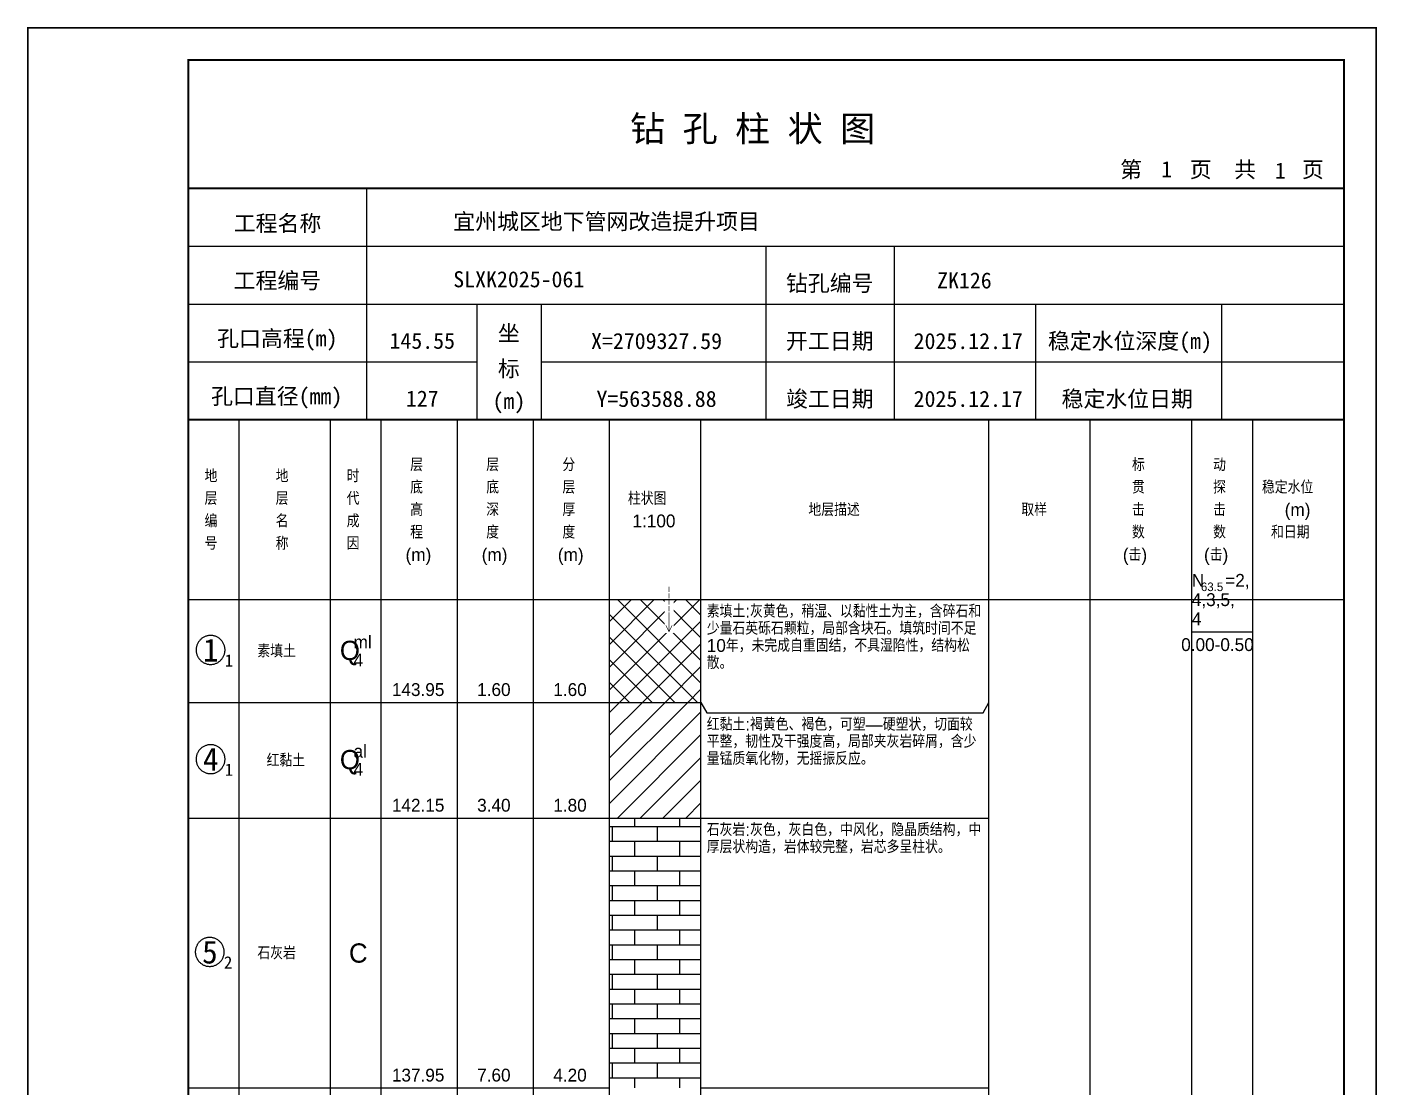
# Model space of a CAD drawing. Header units: millimetres. Extents: x 12489 to 89920, y 4630 to 4927.
# Drawn here: x 62429.3 to 62639.6, y 4761.7 to 4926.8 of the extents above; entities that cross this region are included whole.
import ezdxf
from ezdxf.enums import TextEntityAlignment as Align

# ---------------------------------------------------------------- set-up
doc = ezdxf.new("R2010")
doc.units = ezdxf.units.MM
doc.layers.add('ZZT_TC', color=7, linetype='Continuous')
doc.styles.add('成果图图块', font='', dxfattribs={"height": 2.5})
doc.styles.add('成果图模板', font='')
doc.styles.add('成果图模板标题', font='simhei.ttf')
doc.styles.add('成果图表体', font='Comfont.shx', dxfattribs={"height": 2, "bigfont": 'Hztxt12a.shx'})
doc.styles.get('成果图图块').set_extended_font_data('FangSong_GB2312')
doc.styles.get('成果图模板').set_extended_font_data('FangSong_GB2312')

# ---------------------------------------------------------------- blocks, each defined once
blk = doc.blocks.new('DCBH-1-1-1462', base_point=(0.3, -0.11))
at = {"layer": 'ZZT_TC', "color": 7}
blk.add_polyline3d([(-0.19, 2.31, 0), (-0.3, 2.31, 0), (-0.41, 2.3, 0), (-0.52, 2.29, 0), (-0.63, 2.27, 0), (-0.73, 2.24, 0), (-0.84, 2.21, 0), (-0.95, 2.18, 0), (-1.05, 2.14, 0), (-1.15, 2.09, 0), (-1.25, 2.04, 0), (-1.35, 1.99, 0), (-1.44, 1.93, 0), (-1.53, 1.87, 0), (-1.62, 1.8, 0), (-1.7, 1.73, 0), (-1.78, 1.65, 0), (-1.86, 1.57, 0), (-1.93, 1.49, 0), (-2, 1.4, 0), (-2.06, 1.31, 0), (-2.12, 1.22, 0), (-2.17, 1.12, 0), (-2.22, 1.02, 0), (-2.27, 0.92, 0), (-2.31, 0.82, 0), (-2.34, 0.71, 0), (-2.37, 0.61, 0), (-2.4, 0.5, 0), (-2.41, 0.39, 0), (-2.43, 0.28, 0), (-2.44, 0.17, 0), (-2.44, 0.06, 0), (-2.44, -0.05, 0), (-2.43, -0.16, 0), (-2.41, -0.27, 0), (-2.4, -0.38, 0), (-2.37, -0.49, 0), (-2.34, -0.6, 0), (-2.31, -0.7, 0), (-2.27, -0.8, 0), (-2.22, -0.9, 0), (-2.17, -1, 0), (-2.12, -1.1, 0), (-2.06, -1.19, 0), (-2, -1.28, 0), (-1.93, -1.37, 0), (-1.86, -1.45, 0), (-1.78, -1.53, 0), (-1.7, -1.61, 0), (-1.62, -1.68, 0), (-1.53, -1.75, 0), (-1.44, -1.81, 0), (-1.35, -1.87, 0), (-1.25, -1.93, 0), (-1.15, -1.98, 0), (-1.05, -2.02, 0), (-0.95, -2.06, 0), (-0.84, -2.1, 0), (-0.73, -2.13, 0), (-0.63, -2.15, 0), (-0.52, -2.17, 0), (-0.41, -2.18, 0), (-0.3, -2.19, 0), (-0.19, -2.19, 0), (-0.08, -2.19, 0), (0.03, -2.18, 0), (0.14, -2.17, 0), (0.25, -2.15, 0), (0.36, -2.13, 0), (0.47, -2.1, 0), (0.57, -2.06, 0), (0.67, -2.02, 0), (0.77, -1.98, 0), (0.87, -1.93, 0), (0.97, -1.87, 0), (1.06, -1.81, 0), (1.15, -1.75, 0), (1.24, -1.68, 0), (1.32, -1.61, 0), (1.4, -1.53, 0), (1.48, -1.45, 0), (1.55, -1.37, 0), (1.62, -1.28, 0), (1.68, -1.19, 0), (1.74, -1.1, 0), (1.8, -1, 0), (1.85, -0.9, 0), (1.89, -0.8, 0), (1.93, -0.7, 0), (1.97, -0.6, 0), (2, -0.49, 0), (2.02, -0.38, 0), (2.04, -0.27, 0), (2.05, -0.16, 0), (2.06, -0.05, 0), (2.06, 0.06, 0), (2.06, 0.17, 0), (2.05, 0.28, 0), (2.04, 0.39, 0), (2.02, 0.5, 0), (2, 0.61, 0), (1.97, 0.71, 0), (1.93, 0.82, 0), (1.89, 0.92, 0), (1.85, 1.02, 0), (1.8, 1.12, 0), (1.74, 1.22, 0), (1.68, 1.31, 0), (1.62, 1.4, 0), (1.55, 1.49, 0), (1.48, 1.57, 0), (1.4, 1.65, 0), (1.32, 1.73, 0), (1.24, 1.8, 0), (1.15, 1.87, 0), (1.06, 1.93, 0), (0.97, 1.99, 0), (0.87, 2.04, 0), (0.77, 2.09, 0), (0.67, 2.14, 0), (0.57, 2.18, 0), (0.47, 2.21, 0), (0.36, 2.24, 0), (0.25, 2.27, 0), (0.14, 2.29, 0), (0.03, 2.3, 0), (-0.08, 2.31, 0), (-0.19, 2.31, 0)], dxfattribs=at)
at = {"style": '成果图图块'}
blk.add_text('1', height=3.57, dxfattribs=at).set_placement((-0.16, -1.74), align=Align.CENTER)
blk.add_text('1', height=1.91, dxfattribs=at).set_placement((2.03, -2.53))
blk = doc.blocks.new('DCBH-1-1-1463', base_point=(0.3, -0.11))
at = {"layer": 'ZZT_TC', "color": 7}
blk.add_polyline3d([(-0.19, 2.31, 0), (-0.3, 2.31, 0), (-0.41, 2.3, 0), (-0.52, 2.29, 0), (-0.63, 2.27, 0), (-0.73, 2.24, 0), (-0.84, 2.21, 0), (-0.95, 2.18, 0), (-1.05, 2.14, 0), (-1.15, 2.09, 0), (-1.25, 2.04, 0), (-1.35, 1.99, 0), (-1.44, 1.93, 0), (-1.53, 1.87, 0), (-1.62, 1.8, 0), (-1.7, 1.73, 0), (-1.78, 1.65, 0), (-1.86, 1.57, 0), (-1.93, 1.49, 0), (-2, 1.4, 0), (-2.06, 1.31, 0), (-2.12, 1.22, 0), (-2.17, 1.12, 0), (-2.22, 1.02, 0), (-2.27, 0.92, 0), (-2.31, 0.82, 0), (-2.34, 0.71, 0), (-2.37, 0.61, 0), (-2.4, 0.5, 0), (-2.41, 0.39, 0), (-2.43, 0.28, 0), (-2.44, 0.17, 0), (-2.44, 0.06, 0), (-2.44, -0.05, 0), (-2.43, -0.16, 0), (-2.41, -0.27, 0), (-2.4, -0.38, 0), (-2.37, -0.49, 0), (-2.34, -0.6, 0), (-2.31, -0.7, 0), (-2.27, -0.8, 0), (-2.22, -0.9, 0), (-2.17, -1, 0), (-2.12, -1.1, 0), (-2.06, -1.19, 0), (-2, -1.28, 0), (-1.93, -1.37, 0), (-1.86, -1.45, 0), (-1.78, -1.53, 0), (-1.7, -1.61, 0), (-1.62, -1.68, 0), (-1.53, -1.75, 0), (-1.44, -1.81, 0), (-1.35, -1.87, 0), (-1.25, -1.93, 0), (-1.15, -1.98, 0), (-1.05, -2.02, 0), (-0.95, -2.06, 0), (-0.84, -2.1, 0), (-0.73, -2.13, 0), (-0.63, -2.15, 0), (-0.52, -2.17, 0), (-0.41, -2.18, 0), (-0.3, -2.19, 0), (-0.19, -2.19, 0), (-0.08, -2.19, 0), (0.03, -2.18, 0), (0.14, -2.17, 0), (0.25, -2.15, 0), (0.36, -2.13, 0), (0.47, -2.1, 0), (0.57, -2.06, 0), (0.67, -2.02, 0), (0.77, -1.98, 0), (0.87, -1.93, 0), (0.97, -1.87, 0), (1.06, -1.81, 0), (1.15, -1.75, 0), (1.24, -1.68, 0), (1.32, -1.61, 0), (1.4, -1.53, 0), (1.48, -1.45, 0), (1.55, -1.37, 0), (1.62, -1.28, 0), (1.68, -1.19, 0), (1.74, -1.1, 0), (1.8, -1, 0), (1.85, -0.9, 0), (1.89, -0.8, 0), (1.93, -0.7, 0), (1.97, -0.6, 0), (2, -0.49, 0), (2.02, -0.38, 0), (2.04, -0.27, 0), (2.05, -0.16, 0), (2.06, -0.05, 0), (2.06, 0.06, 0), (2.06, 0.17, 0), (2.05, 0.28, 0), (2.04, 0.39, 0), (2.02, 0.5, 0), (2, 0.61, 0), (1.97, 0.71, 0), (1.93, 0.82, 0), (1.89, 0.92, 0), (1.85, 1.02, 0), (1.8, 1.12, 0), (1.74, 1.22, 0), (1.68, 1.31, 0), (1.62, 1.4, 0), (1.55, 1.49, 0), (1.48, 1.57, 0), (1.4, 1.65, 0), (1.32, 1.73, 0), (1.24, 1.8, 0), (1.15, 1.87, 0), (1.06, 1.93, 0), (0.97, 1.99, 0), (0.87, 2.04, 0), (0.77, 2.09, 0), (0.67, 2.14, 0), (0.57, 2.18, 0), (0.47, 2.21, 0), (0.36, 2.24, 0), (0.25, 2.27, 0), (0.14, 2.29, 0), (0.03, 2.3, 0), (-0.08, 2.31, 0), (-0.19, 2.31, 0)], dxfattribs=at)
at = {"style": '成果图图块'}
blk.add_text('4', height=3.57, dxfattribs=at).set_placement((-0.16, -1.74), align=Align.CENTER)
blk.add_text('1', height=1.91, dxfattribs=at).set_placement((2.03, -2.53))
blk = doc.blocks.new('DCBH-1-1-1464', base_point=(0.43, -0.11))
at = {"layer": 'ZZT_TC', "color": 7}
blk.add_polyline3d([(-0.19, 2.31, 0), (-0.3, 2.31, 0), (-0.41, 2.3, 0), (-0.52, 2.29, 0), (-0.63, 2.27, 0), (-0.73, 2.24, 0), (-0.84, 2.21, 0), (-0.95, 2.18, 0), (-1.05, 2.14, 0), (-1.15, 2.09, 0), (-1.25, 2.04, 0), (-1.35, 1.99, 0), (-1.44, 1.93, 0), (-1.53, 1.87, 0), (-1.62, 1.8, 0), (-1.7, 1.73, 0), (-1.78, 1.65, 0), (-1.86, 1.57, 0), (-1.93, 1.49, 0), (-2, 1.4, 0), (-2.06, 1.31, 0), (-2.12, 1.22, 0), (-2.17, 1.12, 0), (-2.22, 1.02, 0), (-2.27, 0.92, 0), (-2.31, 0.82, 0), (-2.34, 0.71, 0), (-2.37, 0.61, 0), (-2.4, 0.5, 0), (-2.41, 0.39, 0), (-2.43, 0.28, 0), (-2.44, 0.17, 0), (-2.44, 0.06, 0), (-2.44, -0.05, 0), (-2.43, -0.16, 0), (-2.41, -0.27, 0), (-2.4, -0.38, 0), (-2.37, -0.49, 0), (-2.34, -0.6, 0), (-2.31, -0.7, 0), (-2.27, -0.8, 0), (-2.22, -0.9, 0), (-2.17, -1, 0), (-2.12, -1.1, 0), (-2.06, -1.19, 0), (-2, -1.28, 0), (-1.93, -1.37, 0), (-1.86, -1.45, 0), (-1.78, -1.53, 0), (-1.7, -1.61, 0), (-1.62, -1.68, 0), (-1.53, -1.75, 0), (-1.44, -1.81, 0), (-1.35, -1.87, 0), (-1.25, -1.93, 0), (-1.15, -1.98, 0), (-1.05, -2.02, 0), (-0.95, -2.06, 0), (-0.84, -2.1, 0), (-0.73, -2.13, 0), (-0.63, -2.15, 0), (-0.52, -2.17, 0), (-0.41, -2.18, 0), (-0.3, -2.19, 0), (-0.19, -2.19, 0), (-0.08, -2.19, 0), (0.03, -2.18, 0), (0.14, -2.17, 0), (0.25, -2.15, 0), (0.36, -2.13, 0), (0.47, -2.1, 0), (0.57, -2.06, 0), (0.67, -2.02, 0), (0.77, -1.98, 0), (0.87, -1.93, 0), (0.97, -1.87, 0), (1.06, -1.81, 0), (1.15, -1.75, 0), (1.24, -1.68, 0), (1.32, -1.61, 0), (1.4, -1.53, 0), (1.48, -1.45, 0), (1.55, -1.37, 0), (1.62, -1.28, 0), (1.68, -1.19, 0), (1.74, -1.1, 0), (1.8, -1, 0), (1.85, -0.9, 0), (1.89, -0.8, 0), (1.93, -0.7, 0), (1.97, -0.6, 0), (2, -0.49, 0), (2.02, -0.38, 0), (2.04, -0.27, 0), (2.05, -0.16, 0), (2.06, -0.05, 0), (2.06, 0.06, 0), (2.06, 0.17, 0), (2.05, 0.28, 0), (2.04, 0.39, 0), (2.02, 0.5, 0), (2, 0.61, 0), (1.97, 0.71, 0), (1.93, 0.82, 0), (1.89, 0.92, 0), (1.85, 1.02, 0), (1.8, 1.12, 0), (1.74, 1.22, 0), (1.68, 1.31, 0), (1.62, 1.4, 0), (1.55, 1.49, 0), (1.48, 1.57, 0), (1.4, 1.65, 0), (1.32, 1.73, 0), (1.24, 1.8, 0), (1.15, 1.87, 0), (1.06, 1.93, 0), (0.97, 1.99, 0), (0.87, 2.04, 0), (0.77, 2.09, 0), (0.67, 2.14, 0), (0.57, 2.18, 0), (0.47, 2.21, 0), (0.36, 2.24, 0), (0.25, 2.27, 0), (0.14, 2.29, 0), (0.03, 2.3, 0), (-0.08, 2.31, 0), (-0.19, 2.31, 0)], dxfattribs=at)
at = {"style": '成果图图块'}
blk.add_text('5', height=3.57, dxfattribs=at).set_placement((-0.16, -1.74), align=Align.CENTER)
blk.add_text('2', height=1.91, dxfattribs=at).set_placement((2.03, -2.53))
blk = doc.blocks.new('zztGLdt.dwg', base_point=(0.5, 0))
blk.add_wipeout([(-0.2, -0.2), (1.2, -0.2), (1.2, 3.2), (-0.2, 3.2)])
at = {"color": 7, "const_width": 0.1}
for points in [[(0.5, 3), (0.5, 0)], [(0, 1), (0.5, 0), (1, 1)]]:
    blk.add_lwpolyline(points, dxfattribs=at)
blk = doc.blocks.new('钻孔柱状图路桥昇龙制图梁世成校核莫家里.dwg228', base_point=(25, 236))
for p, q in [((52.82, 236), (52.82, 272)), ((25, 263), (205, 263)), ((115, 236), (115, 263)), ((135, 236), (135, 263)), ((25, 254), (205, 254)), ((70, 236), (70, 254)), ((80, 236), (80, 254)), ((157, 236), (157, 254)), ((185.95, 236), (185.95, 254)), ((25, 245), (70, 245)), ((80, 245), (205, 245))]:
    blk.add_line(p, q)
for points, const_width in [([(0, 0), (210, 0), (210, 297), (0, 297)], 0.25), ([(25, 5), (205, 5), (205, 292), (25, 292)], 0.3)]:
    blk.add_lwpolyline(points, close=True, dxfattribs=dict(const_width=const_width))
at = {"const_width": 0.3}
for points in [[(25, 272), (205, 272)], [(25, 236), (205, 236)]]:
    blk.add_lwpolyline(points, dxfattribs=at)
for s, height, style, p in [('钻 孔 柱 状 图', 4, '成果图模板标题', (93.8, 279.31)), ('第', 2.5, '成果图模板', (170.12, 273.7)), ('页', 2.5, '成果图模板', (180.96, 273.7)), ('共', 2.5, '成果图模板', (187.88, 273.7)), ('页', 2.5, '成果图模板', (198.44, 273.7)), ('工程名称', 2.5, '成果图模板', (32.07, 265.32)), ('宜州城区地下管网改造提升项目', 2.5, '成果图模板', (66.26, 265.61)), ('工程编号', 2.5, '成果图模板', (32.05, 256.41)), ('SLXK2025-061', 2.5, '成果图模板', (66.26, 256.61)), ('钻孔编号', 2.5, '成果图模板', (118.08, 256)), ('ZK126', 2.5, '成果图模板', (141.61, 256.43)), ('孔口高程(m)', 2.5, '成果图模板', (29.48, 247.41)), ('坐', 2.5, '成果图模板', (73.21, 248.24)), ('开工日期', 2.5, '成果图模板', (118.08, 247)), ('稳定水位深度(m)', 2.5, '成果图模板', (158.86, 247)), ('标', 2.5, '成果图模板', (73.21, 242.7)), ('孔口直径(mm)', 2.5, '成果图模板', (28.54, 238.41)), ('(m) ', 2.5, '成果图模板', (72.38, 237.65)), ('竣工日期', 2.5, '成果图模板', (118.08, 238)), ('稳定水位日期', 2.5, '成果图模板', (160.99, 238))]:
    blk.add_text(s, height=height, dxfattribs=dict(style=style)).set_placement(p)
at = {"style": '成果图模板'}
for s, p in [('1', (177.35, 273.74)), ('1', (195.08, 273.53)), ('145.55', (61.43, 247.04)), ('X=2709327.59', (97.92, 247)), ('2025.12.17', (146.46, 247)), ('127', (61.43, 238.04)), ('Y=563588.88', (97.92, 238)), ('2025.12.17', (146.46, 238))]:
    blk.add_text(s, height=2.5, dxfattribs=at).set_placement(p, align=Align.CENTER)

msp = doc.modelspace()

# ---------------------------------------------------------------- hatches: boundary and pattern name
at = {"linetype": 'Continuous'}
h = msp.add_hatch(dxfattribs=at)
h.set_pattern_fill('GKSTT', scale=0.5, style=0, pattern_type=2)
h.set_pattern_definition([(45, (0, 0), (-1.76776695, 1.76776695), []), (135, (0, 0), (-1.76776695, -1.76776695), [])])
h.paths.add_polyline_path([(62520.06, 4821.71), (62534.29, 4821.71), (62534.29, 4837.71), (62520.06, 4837.71)])
h = msp.add_hatch(dxfattribs=at)
h.set_pattern_fill('GKNXT', scale=0.5, style=0, pattern_type=2)
h.set_pattern_definition([(45, (0, 0), (-1.76776695, 1.76776695), [])])
h.paths.add_polyline_path([(62520.06, 4803.71), (62534.29, 4803.71), (62534.29, 4821.71), (62520.06, 4821.71)])
h = msp.add_hatch(dxfattribs=at)
h.set_pattern_fill('GKSHY', scale=0.5, style=0, pattern_type=2)
h.set_pattern_definition([(0, (0, 0), (0, 2.3), []), (90, (0, 0), (-3.5, 2.3), [2.3, -2.3])])
h.paths.add_polyline_path([(62520.06, 4761.71), (62534.29, 4761.71), (62534.29, 4803.71), (62520.06, 4803.71)])

# ---------------------------------------------------------------- linework, layer by layer
at = {"color": 0}
for p, q in [((62454.45, 4837.71), (62462.35, 4837.71)), ((62454.45, 4821.71), (62454.45, 4837.71)), ((62462.35, 4821.71), (62462.35, 4837.71)), ((62454.45, 4821.71), (62462.35, 4821.71)), ((62454.45, 4821.71), (62462.35, 4821.71)), ((62454.45, 4803.71), (62454.45, 4821.71)), ((62462.35, 4803.71), (62462.35, 4821.71)), ((62454.45, 4803.71), (62462.35, 4803.71)), ((62454.45, 4803.71), (62462.35, 4803.71)), ((62454.45, 4761.71), (62454.45, 4803.71)), ((62462.35, 4761.71), (62462.35, 4803.71)), ((62454.45, 4761.71), (62462.35, 4761.71))]:
    msp.add_line(p, q, dxfattribs=at)
for points in [[(62454.45, 4865.71), (62462.35, 4865.71)], [(62454.45, 4837.71), (62454.45, 4865.71)], [(62462.35, 4837.71), (62462.35, 4865.71)], [(62462.35, 4865.71), (62476.58, 4865.71)], [(62462.35, 4837.71), (62462.35, 4865.71)], [(62476.58, 4837.71), (62476.58, 4865.71)], [(62476.58, 4865.71), (62484.49, 4865.71)], [(62476.58, 4837.71), (62476.58, 4865.71)], [(62484.49, 4837.71), (62484.49, 4865.71)], [(62484.49, 4865.71), (62496.35, 4865.71)], [(62484.49, 4837.71), (62484.49, 4865.71)], [(62496.35, 4837.71), (62496.35, 4865.71)], [(62496.35, 4865.71), (62508.2, 4865.71)], [(62496.35, 4837.71), (62496.35, 4865.71)], [(62508.2, 4837.71), (62508.2, 4865.71)], [(62508.2, 4865.71), (62520.06, 4865.71)], [(62508.2, 4837.71), (62508.2, 4865.71)], [(62520.06, 4837.71), (62520.06, 4865.71)], [(62520.06, 4865.71), (62534.29, 4865.71)], [(62520.06, 4837.71), (62520.06, 4865.71)], [(62534.29, 4837.71), (62534.29, 4865.71)], [(62534.29, 4865.71), (62579.11, 4865.71)], [(62534.29, 4837.71), (62534.29, 4865.71)], [(62579.11, 4837.71), (62579.11, 4865.71)], [(62579.11, 4865.71), (62594.92, 4865.71)], [(62579.11, 4837.71), (62579.11, 4865.71)], [(62594.92, 4837.71), (62594.92, 4865.71)], [(62594.92, 4865.71), (62610.73, 4865.71)], [(62594.92, 4837.71), (62594.92, 4865.71)], [(62610.73, 4837.71), (62610.73, 4865.71)], [(62610.73, 4865.71), (62620.22, 4865.71)], [(62610.73, 4837.71), (62610.73, 4865.71)], [(62620.22, 4837.71), (62620.22, 4865.71)], [(62620.22, 4865.71), (62634.45, 4865.71)], [(62620.22, 4837.71), (62620.22, 4865.71)], [(62634.45, 4837.71), (62634.45, 4865.71)], [(62454.45, 4837.71), (62462.35, 4837.71)], [(62454.45, 4643.71), (62454.45, 4837.71)], [(62454.45, 4837.71), (62462.35, 4837.71)], [(62462.35, 4643.71), (62462.35, 4837.71)], [(62462.35, 4837.71), (62476.58, 4837.71)], [(62462.35, 4643.71), (62462.35, 4837.71)], [(62462.35, 4837.71), (62476.58, 4837.71)], [(62462.35, 4837.71), (62476.58, 4837.71)], [(62462.35, 4821.71), (62462.35, 4837.71)], [(62476.58, 4643.71), (62476.58, 4837.71)], [(62476.58, 4821.71), (62476.58, 4837.71)], [(62476.58, 4837.71), (62484.49, 4837.71)], [(62476.58, 4643.71), (62476.58, 4837.71)], [(62476.58, 4837.71), (62484.49, 4837.71)], [(62476.58, 4837.71), (62484.49, 4837.71)], [(62476.58, 4821.71), (62476.58, 4837.71)], [(62484.49, 4643.71), (62484.49, 4837.71)], [(62484.49, 4821.71), (62484.49, 4837.71)], [(62484.49, 4837.71), (62496.35, 4837.71)], [(62484.49, 4643.71), (62484.49, 4837.71)], [(62484.49, 4837.71), (62496.35, 4837.71)], [(62484.49, 4837.71), (62496.35, 4837.71)], [(62484.49, 4821.71), (62484.49, 4837.71)], [(62496.35, 4643.71), (62496.35, 4837.71)], [(62496.35, 4821.71), (62496.35, 4837.71)], [(62496.35, 4837.71), (62508.2, 4837.71)], [(62496.35, 4643.71), (62496.35, 4837.71)], [(62496.35, 4837.71), (62508.2, 4837.71)], [(62496.35, 4837.71), (62508.2, 4837.71)], [(62496.35, 4821.71), (62496.35, 4837.71)], [(62508.2, 4643.71), (62508.2, 4837.71)], [(62508.2, 4821.71), (62508.2, 4837.71)], [(62508.2, 4837.71), (62520.06, 4837.71)], [(62508.2, 4643.71), (62508.2, 4837.71)], [(62508.2, 4837.71), (62520.06, 4837.71)], [(62508.2, 4837.71), (62520.06, 4837.71)], [(62508.2, 4821.71), (62508.2, 4837.71)], [(62520.06, 4643.71), (62520.06, 4837.71)], [(62520.06, 4821.71), (62520.06, 4837.71)], [(62520.06, 4643.71), (62520.06, 4837.71)], [(62534.29, 4643.71), (62534.29, 4837.71)], [(62534.29, 4837.71), (62579.11, 4837.71)], [(62534.29, 4643.71), (62534.29, 4837.71)], [(62534.29, 4837.71), (62579.11, 4837.71)], [(62534.29, 4821.71), (62534.29, 4837.71)], [(62579.11, 4643.71), (62579.11, 4837.71)], [(62579.11, 4821.71), (62579.11, 4837.71)], [(62579.11, 4837.71), (62594.92, 4837.71)], [(62579.11, 4643.71), (62579.11, 4837.71)], [(62579.11, 4837.71), (62594.92, 4837.71)], [(62594.92, 4643.71), (62594.92, 4837.71)], [(62594.92, 4837.71), (62610.73, 4837.71)], [(62594.92, 4643.71), (62594.92, 4837.71)], [(62594.92, 4837.71), (62610.73, 4837.71)], [(62610.73, 4643.71), (62610.73, 4837.71)], [(62610.73, 4837.71), (62620.22, 4837.71)], [(62610.73, 4643.71), (62610.73, 4837.71)], [(62610.73, 4837.71), (62620.22, 4837.71)], [(62610.73, 4837.71), (62620.22, 4837.71)], [(62610.73, 4832.71), (62610.73, 4837.71)], [(62620.22, 4643.71), (62620.22, 4837.71)], [(62620.22, 4832.71), (62620.22, 4837.71)], [(62620.22, 4837.71), (62634.45, 4837.71)], [(62620.22, 4643.71), (62620.22, 4837.71)], [(62620.22, 4837.71), (62634.45, 4837.71)], [(62634.45, 4643.71), (62634.45, 4837.71)], [(62610.73, 4832.71), (62620.22, 4832.71)], [(62462.35, 4821.71), (62476.58, 4821.71)], [(62462.35, 4821.71), (62476.58, 4821.71)], [(62462.35, 4803.71), (62462.35, 4821.71)], [(62476.58, 4803.71), (62476.58, 4821.71)], [(62476.58, 4821.71), (62484.49, 4821.71)], [(62476.58, 4821.71), (62484.49, 4821.71)], [(62476.58, 4803.71), (62476.58, 4821.71)], [(62484.49, 4803.71), (62484.49, 4821.71)], [(62484.49, 4821.71), (62496.35, 4821.71)], [(62484.49, 4821.71), (62496.35, 4821.71)], [(62484.49, 4803.71), (62484.49, 4821.71)], [(62496.35, 4803.71), (62496.35, 4821.71)], [(62496.35, 4821.71), (62508.2, 4821.71)], [(62496.35, 4821.71), (62508.2, 4821.71)], [(62496.35, 4803.71), (62496.35, 4821.71)], [(62508.2, 4803.71), (62508.2, 4821.71)], [(62508.2, 4821.71), (62520.06, 4821.71)], [(62508.2, 4821.71), (62520.06, 4821.71)], [(62508.2, 4803.71), (62508.2, 4821.71)], [(62520.06, 4803.71), (62520.06, 4821.71)], [(62534.29, 4821.71), (62535.19, 4820.11)], [(62534.29, 4803.71), (62534.29, 4821.71)], [(62578.22, 4820.11), (62579.11, 4821.71)], [(62579.11, 4803.71), (62579.11, 4821.71)], [(62535.19, 4820.11), (62578.22, 4820.11)], [(62462.35, 4803.71), (62476.58, 4803.71)], [(62462.35, 4803.71), (62476.58, 4803.71)], [(62462.35, 4761.71), (62462.35, 4803.71)], [(62476.58, 4761.71), (62476.58, 4803.71)], [(62476.58, 4803.71), (62484.49, 4803.71)], [(62476.58, 4803.71), (62484.49, 4803.71)], [(62476.58, 4761.71), (62476.58, 4803.71)], [(62484.49, 4761.71), (62484.49, 4803.71)], [(62484.49, 4803.71), (62496.35, 4803.71)], [(62484.49, 4803.71), (62496.35, 4803.71)], [(62484.49, 4761.71), (62484.49, 4803.71)], [(62496.35, 4761.71), (62496.35, 4803.71)], [(62496.35, 4803.71), (62508.2, 4803.71)], [(62496.35, 4803.71), (62508.2, 4803.71)], [(62496.35, 4761.71), (62496.35, 4803.71)], [(62508.2, 4761.71), (62508.2, 4803.71)], [(62508.2, 4803.71), (62520.06, 4803.71)], [(62508.2, 4803.71), (62520.06, 4803.71)], [(62508.2, 4761.71), (62508.2, 4803.71)], [(62520.06, 4761.71), (62520.06, 4803.71)], [(62534.29, 4803.71), (62579.11, 4803.71)], [(62534.29, 4803.71), (62579.11, 4803.71)], [(62534.29, 4761.71), (62534.29, 4803.71)], [(62579.11, 4761.71), (62579.11, 4803.71)], [(62462.35, 4761.71), (62476.58, 4761.71)], [(62476.58, 4761.71), (62484.49, 4761.71)], [(62484.49, 4761.71), (62496.35, 4761.71)], [(62496.35, 4761.71), (62508.2, 4761.71)], [(62508.2, 4761.71), (62520.06, 4761.71)], [(62534.29, 4761.71), (62579.11, 4761.71)]]:
    msp.add_lwpolyline(points, dxfattribs=at)
at = {"color": 7, "flags": 128}
for points in [[(62520.06, 4821.71), (62534.29, 4821.71)], [(62520.06, 4803.71), (62534.29, 4803.71)]]:
    msp.add_lwpolyline(points, dxfattribs=at)

# ---------------------------------------------------------------- block references
for name, p in [('DCBH-1-1-1462', (62458.4, 4829.71)), ('DCBH-1-1-1463', (62458.4, 4812.71)), ('DCBH-1-1-1464', (62458.4, 4782.71))]:
    msp.add_blockref(name, p)

# ---------------------------------------------------------------- texts
at = {"color": 0, "style": '成果图表体'}
for s, height, p in [('层', 2, (62489, 4857.71)), ('层', 2, (62500.85, 4857.71)), ('分', 2, (62512.71, 4857.71)), ('标', 2, (62601.41, 4857.71)), ('动', 2, (62614.05, 4857.71)), ('地', 2, (62456.98, 4855.96)), ('地', 2, (62468.05, 4855.96)), ('时', 2, (62479.11, 4855.96)), ('底', 2, (62489, 4854.21)), ('底', 2, (62500.85, 4854.21)), ('层', 2, (62512.71, 4854.21)), ('贯', 2, (62601.41, 4854.21)), ('探', 2, (62614.05, 4854.21)), ('稳定水位', 2, (62621.65, 4854.21)), ('层', 2, (62456.98, 4852.46)), ('层', 2, (62468.05, 4852.46)), ('代', 2, (62479.11, 4852.46)), ('高', 2, (62489, 4850.71)), ('深', 2, (62500.85, 4850.71)), ('厚', 2, (62512.71, 4850.71)), ('柱状图', 2, (62522.91, 4852.46)), ('地层描述', 2, (62551.02, 4850.71)), ('取样', 2, (62584.18, 4850.71)), ('击', 2, (62601.41, 4850.71)), ('击', 2, (62614.05, 4850.71)), ('(m)', 2, (62625.2, 4850.71)), ('编', 2, (62456.98, 4848.96)), ('名', 2, (62468.05, 4848.96)), ('成', 2, (62479.11, 4848.96)), ('1:100', 2, (62523.62, 4848.96)), ('程', 2, (62489, 4847.21)), ('度', 2, (62500.85, 4847.21)), ('度', 2, (62512.71, 4847.21)), ('数', 2, (62601.41, 4847.21)), ('数', 2, (62614.05, 4847.21)), ('和日期', 2, (62623.07, 4847.21)), ('号', 2, (62456.98, 4845.46)), ('称', 2, (62468.05, 4845.46)), ('因', 2, (62479.11, 4845.46)), ('(m)', 2, (62488.28, 4843.71)), ('(m)', 2, (62500.14, 4843.71)), ('(m)', 2, (62512, 4843.71)), ('(击)', 2, (62599.99, 4843.71)), ('(击)', 2, (62612.63, 4843.71)), ('N', 2, (62610.73, 4839.71)), ('63.5', 1.333, (62612.15, 4839.04)), ('=2,', 2, (62615.94, 4839.71)), ('4,3,5,', 2, (62610.73, 4836.71)), ('4', 2, (62610.73, 4833.71)), ('ml', 2, (62480.18, 4830.11)), ('0.00-0.50', 2, (62609.08, 4829.71)), ('素填土', 2, (62465.2, 4828.71)), ('Q', 3, (62478.05, 4828.31)), ('4', 2, (62480.18, 4827.31)), ('143.95', 2, (62486.15, 4822.71)), ('1.60', 2, (62499.43, 4822.71)), ('1.60', 2, (62511.29, 4822.71)), ('al', 2, (62480.18, 4813.11)), ('红黏土', 2, (62466.63, 4811.71)), ('Q', 3, (62478.05, 4811.31)), ('4', 2, (62480.18, 4810.31)), ('142.15', 2, (62486.15, 4804.71)), ('3.40', 2, (62499.43, 4804.71)), ('1.80', 2, (62511.29, 4804.71)), ('石灰岩', 2, (62465.2, 4781.71)), ('C', 3, (62479.47, 4781.21)), ('137.95', 2, (62486.15, 4762.71)), ('7.60', 2, (62499.43, 4762.71)), ('4.20', 2, (62511.29, 4762.71))]:
    msp.add_text(s, height=height, dxfattribs=at).set_placement(p)
at = {"color": 0, "char_height": 2, "width": 43.0292, "attachment_point": 1, "line_spacing_factor": 0.8, "style": '成果图表体'}
for s, insert in [('素填土:灰黄色，稍湿、以黏性土为主，含碎石和少量石英砾石颗粒，局部含块石。填筑时间不足10年，未完成自重固结，不具湿陷性，结构松散。', (62535.19, 4836.91)), ('红黏土:褐黄色、褐色，可塑—硬塑状，切面较平整，韧性及干强度高，局部夹灰岩碎屑，含少量锰质氧化物，无摇振反应。', (62535.19, 4819.31)), ('石灰岩:灰色，灰白色，中风化，隐晶质结构，中厚层状构造，岩体较完整，岩芯多呈柱状。', (62535.19, 4802.91))]:
    msp.add_mtext(s, dxfattribs=dict(at, insert=insert))

# ---------------------------------------------------------------- next in the draw order: block references
msp.add_blockref('zztGLdt.dwg', (62529.31, 4836.71))

# ---------------------------------------------------------------- next in the draw order: block references
msp.add_blockref('zztGLdt.dwg', (62529.31, 4835.71))

# ---------------------------------------------------------------- next in the draw order: block references
msp.add_blockref('zztGLdt.dwg', (62529.31, 4834.71))

# ---------------------------------------------------------------- next in the draw order: block references
msp.add_blockref('zztGLdt.dwg', (62529.31, 4833.71))

# ---------------------------------------------------------------- next in the draw order: linework, layer by layer
at = {"color": 0}
msp.add_lwpolyline([(62520.06, 4837.71), (62534.29, 4837.71)], dxfattribs=at)
msp.add_lwpolyline([(62520.06, 4837.71), (62534.29, 4837.71)], dxfattribs=at)

# ---------------------------------------------------------------- next in the draw order: block references
msp.add_blockref('zztGLdt.dwg', (62529.31, 4832.71))

# ---------------------------------------------------------------- next in the draw order: block references
msp.add_blockref('钻孔柱状图路桥昇龙制图梁世成校核莫家里.dwg228', (62454.45, 4865.71))

doc.saveas('drawing.dxf')
